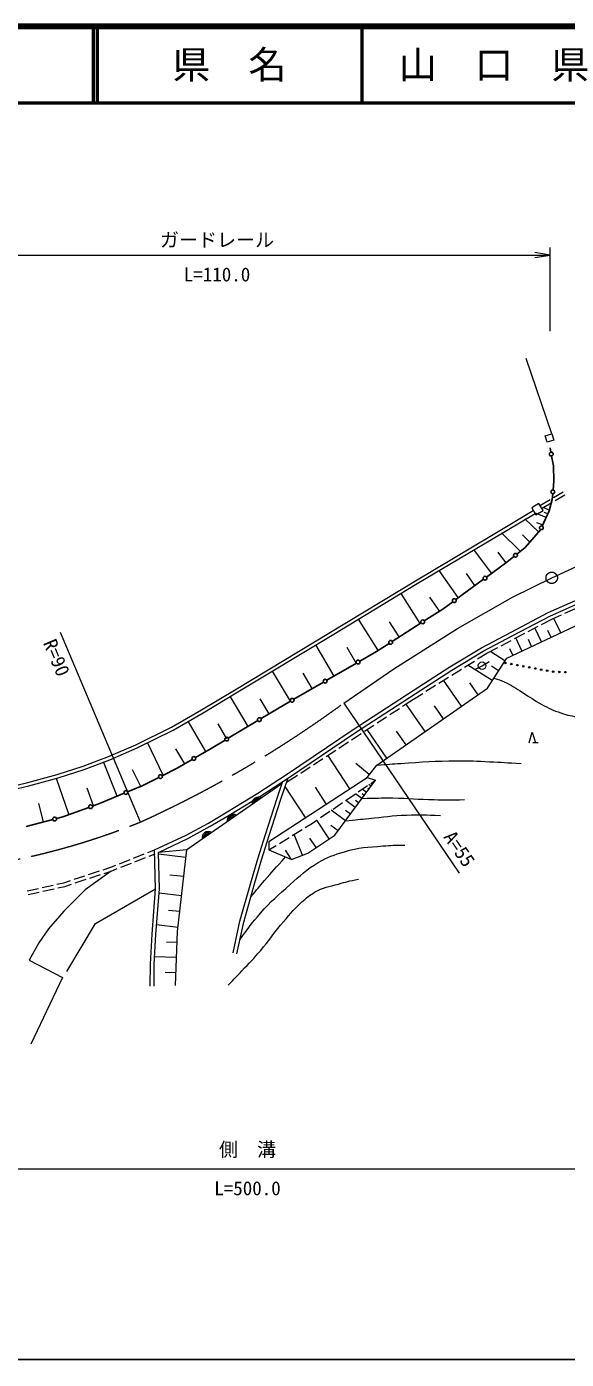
# Model space of a CAD drawing. Units: millimetres, scale not verified. Extents: x 40000 to 680000, y 20000 to 380000.
# Drawn here: x 288996 to 359875, y 205000 to 380000 of the extents above; entities that cross this region are included whole.
import ezdxf
from ezdxf.enums import TextEntityAlignment as Align

# ---------------------------------------------------------------- set-up
doc = ezdxf.new("R2010")
doc.units = ezdxf.units.MM
doc.header["$LTSCALE"] = 1000
doc.linetypes.add('CHAIN', pattern=[18.5, 12, -1.5, 3.5, -1.5])
for name, color, linetype, lineweight in [('M-BMK', 2, 'CHAIN', 13), ('M-STR-HTXT', 7, 'Continuous', 13), ('M-STR-STRC', 7, 'Continuous', 25), ('M-TTL', 2, 'Continuous', 140), ('M-TTL-BAND', 7, 'Continuous', 25), ('M-TTL-LINE', 7, 'Continuous', 50), ('M-WORK', 1, 'Continuous', 13)]:
    doc.layers.add(name, color=color, linetype=linetype, lineweight=lineweight)
doc.layers.add('M-TTL-TXT', color=7, linetype='Continuous')
doc.styles.add('ＭＳ ゴシック', font='')
doc.styles.get('ＭＳ ゴシック').set_extended_font_data('MS Gothic')

# ---------------------------------------------------------------- blocks, each defined once
blk = doc.blocks.new('open_arrow')
at = {"color": 0, "linetype": 'Continuous', "lineweight": -2}
blk.add_lwpolyline([(7.5, 1.25), (0, 0), (7.5, -1.25)], dxfattribs=at)

msp = doc.modelspace()

# ---------------------------------------------------------------- linework, layer by layer
at = {"layer": 'M-BMK'}
for p, q in [((357954, 307625), (361284, 309170)), ((352799, 305067), (357954, 307625)), ((345566, 300951), (352799, 305067)), ((337229, 295681), (345566, 300951)), ((330634, 291169), (337229, 295681))]:
    msp.add_line(p, q, dxfattribs=at)
msp.add_circle((357954, 307625), 750, dxfattribs=at)
for centre, radius, start, end in [((241945, 412141), 150000, 294.41302, 306.24641), ((268401, 363654), 95000, 260.57954, 291.96994)]:
    msp.add_arc(centre, radius, start, end, dxfattribs=at)
at = {"layer": 'M-STR-HTXT'}
for p, q in [((269719, 350000), (357741, 350000)), ((357741, 340000), (357741, 351000)), ((303942, 275553), (293456, 300433)), ((330634, 291169), (345802, 268832)), ((82726, 230000), (552939, 230000))]:
    msp.add_line(p, q, dxfattribs=at)
at = {"layer": 'M-STR-STRC'}
for p, q in [((357850, 324128), (357741, 324709)), ((358193, 322312), (357943, 323637)), ((358247, 320314), (358193, 322312)), ((358132, 319167), (358247, 320314)), ((358007, 317916), (358082, 318669)), ((357622, 316413), (358007, 317916)), ((356700, 314425), (357622, 316413)), ((354479, 311618), (356459, 313906)), ((356459, 313906), (356489, 313971)), ((353386, 310740), (354479, 311618)), ((352069, 309682), (352996, 310427)), ((349396, 307729), (352069, 309682)), ((345359, 304779), (348992, 307434)), ((341220, 301977), (343647, 303528)), ((343647, 303528), (344955, 304484)), ((337007, 299284), (340799, 301708)), ((332737, 296685), (334926, 297954)), ((334926, 297954), (336586, 299015)), ((328411, 294178), (332305, 296434)), ((324085, 291671), (327979, 293927)), ((321928, 290421), (323653, 291420)), ((315481, 286576), (319346, 288881)), ((319775, 289137), (321928, 290421)), ((313217, 285226), (315051, 286320)), ((308781, 282628), (310745, 283779)), ((311177, 284031), (313217, 285226)), ((306792, 281634), (308781, 282628)), ((302262, 279524), (304146, 280311)), ((304146, 280311), (306345, 281410)), ((298791, 278073), (301801, 279331)), ((293756, 276235), (297158, 277477)), ((297628, 277648), (298791, 278073)), ((288920, 274956), (292424, 275882)), ((292907, 276010), (293756, 276235))]:
    msp.add_line(p, q, dxfattribs=at)
for centre in [(357897, 323882), (358107, 318918), (356594, 314198), (353191, 310583), (349194, 307581), (345157, 304631), (341010, 301842), (336797, 299149), (332521, 296560), (328195, 294053), (323869, 291545), (319560, 289009), (315266, 286448), (310961, 283905), (306568, 281522), (302031, 279427), (297393, 277563), (292666, 275946)]:
    msp.add_circle(centre, 250, dxfattribs=at)
at = {"layer": 'M-TTL'}
msp.add_line((680000, 380000), (40000, 380000), dxfattribs=at)
at = {"layer": 'M-TTL-BAND'}
msp.add_line((40000, 205000), (579000, 205000), dxfattribs=at)
at = {"layer": 'M-TTL-LINE'}
for p, q in [((297750, 380000), (297750, 370000)), ((298250, 380000), (298250, 370000)), ((333000, 380000), (333000, 370000)), ((40000, 370000), (680000, 370000))]:
    msp.add_line(p, q, dxfattribs=at)
at = {"layer": 'M-WORK'}
for p, q in [((357965, 326551), (354577, 336431)), ((357096, 326280), (357965, 326551)), ((357362, 325427), (357096, 326280)), ((358231, 325699), (357362, 325427)), ((357965, 326551), (358231, 325699)), ((358173, 318165), (359471, 318916)), ((358398, 317776), (359696, 318527)), ((356243, 317390), (355321, 316829)), ((355321, 316829), (355889, 315894)), ((356811, 316454), (356243, 317390)), ((356396, 317137), (357740, 317915)), ((356622, 316748), (357965, 317525)), ((357524, 316558), (356825, 316838)), ((350034, 313189), (355534, 316474)), ((350265, 312802), (355765, 316088)), ((356203, 313646), (354429, 315392)), ((357131, 315579), (355695, 316156)), ((355889, 315894), (356811, 316454)), ((357327, 316068), (356978, 316209)), ((353760, 311162), (351350, 313533)), ((354982, 312404), (354095, 313277)), ((356727, 314573), (356009, 314862)), ((340071, 307248), (350034, 313189)), ((340302, 306862), (350265, 312802)), ((350050, 308237), (347727, 311345)), ((351945, 309653), (350934, 311007)), ((345647, 305055), (343157, 308586)), ((347867, 306621), (346749, 308206)), ((328882, 300481), (340071, 307248)), ((329114, 300096), (340302, 306862)), ((340663, 301631), (338175, 305578)), ((343176, 303312), (341931, 305077)), ((357476, 303053), (362183, 305131)), ((357694, 302602), (362382, 304672)), ((352628, 300504), (357476, 303053)), ((358052, 302256), (359235, 302785)), ((359691, 302989), (361060, 303602)), ((335138, 298149), (332583, 302202)), ((337900, 299890), (336657, 301864)), ((352039, 297088), (361630, 301563)), ((352861, 300062), (357694, 302602)), ((354847, 300573), (356175, 301270)), ((356598, 299215), (355745, 301044)), ((356618, 301503), (358052, 302256)), ((359129, 300396), (358285, 302204)), ((316494, 293021), (328882, 300481)), ((316725, 292635), (329114, 300096)), ((348720, 298426), (352628, 300504)), ((348967, 297991), (352861, 300062)), ((351306, 298713), (352634, 299410)), ((353076, 299643), (354404, 300340)), ((354037, 298020), (353240, 299729)), ((355318, 298618), (354891, 299532)), ((357863, 299806), (357442, 300709)), ((329367, 294732), (326994, 298828)), ((332269, 296414), (331068, 298486)), ((344582, 295922), (348720, 298426)), ((344847, 295498), (348967, 297991)), ((348215, 296967), (349429, 297727)), ((349429, 297727), (350863, 298481)), ((351806, 296721), (349950, 297902)), ((352841, 297462), (352443, 298316)), ((339769, 292832), (344582, 295922)), ((346520, 295905), (347791, 296701)), ((350153, 294123), (346940, 296168)), ((347876, 295572), (348809, 296078)), ((348809, 296078), (349741, 296637)), ((349521, 293131), (352039, 297088)), ((350979, 295422), (350051, 296012)), ((323635, 291406), (321281, 295380)), ((326500, 293070), (325313, 295118)), ((340040, 292412), (344847, 295498)), ((343131, 293781), (344402, 294577)), ((346109, 290760), (343743, 294164)), ((344826, 294843), (346097, 295639)), ((311938, 290304), (316494, 293021)), ((312167, 289917), (316725, 292635)), ((331892, 287721), (339769, 292832)), ((332168, 287304), (340040, 292412)), ((334975, 283021), (349521, 293131)), ((339798, 291693), (341012, 292454)), ((341436, 292719), (342707, 293516)), ((348298, 292281), (347211, 293844)), ((318072, 288111), (315726, 292072)), ((320853, 289759), (319677, 291746)), ((338367, 290756), (339798, 291693)), ((341342, 287447), (338845, 291040)), ((343726, 289103), (342543, 290805)), ((308022, 288013), (311938, 290304)), ((308235, 287617), (312167, 289917)), ((312524, 284834), (310196, 288783)), ((335022, 288563), (336276, 289386)), ((336695, 289660), (337949, 290482)), ((303333, 285695), (308022, 288013)), ((303522, 285287), (308235, 287617)), ((315299, 286470), (314131, 288453)), ((323101, 281794), (331892, 287721)), ((323377, 281377), (332168, 287304)), ((331676, 286371), (332931, 287193)), ((333349, 287467), (334603, 288289)), ((336312, 283950), (333705, 287701)), ((338827, 285698), (337579, 287495)), ((354973, 285967), (355393, 287367)), ((355393, 287367), (355813, 285967)), ((299737, 284150), (303333, 285695)), ((299905, 283733), (303522, 285287)), ((306913, 281731), (304865, 285993)), ((330003, 285275), (331258, 286097)), ((356163, 285967), (355463, 285967)), ((296406, 282898), (299737, 284150)), ((296556, 282474), (299905, 283733)), ((309759, 283205), (308596, 285179)), ((326657, 283083), (327912, 283905)), ((328330, 284179), (329585, 285001)), ((331420, 279935), (328552, 284325)), ((289160, 280740), (293023, 281779)), ((293023, 281779), (296406, 282898)), ((293152, 281348), (296556, 282474)), ((300897, 278972), (299070, 283460)), ((303929, 280297), (302905, 282428)), ((319345, 279343), (323101, 281794)), ((324984, 281987), (326239, 282809)), ((333995, 281796), (332212, 283222)), ((333697, 281423), (334975, 283021)), ((285484, 279861), (289160, 280740)), ((285576, 279420), (289271, 280304)), ((289271, 280304), (293152, 281348)), ((294552, 276580), (292914, 281285)), ((322531, 280551), (310018, 271909)), ((319611, 278920), (323377, 281377)), ((320789, 272991), (333697, 281423)), ((321862, 278576), (322650, 280903)), ((322337, 278419), (323328, 281343)), ((325617, 276144), (322949, 280228)), ((323135, 280775), (324566, 281713)), ((328347, 277928), (326913, 280123)), ((329461, 273830), (334816, 281063)), ((332539, 279513), (333779, 280357)), ((333697, 281423), (334816, 281063)), ((334221, 280259), (333940, 280467)), ((334192, 280638), (334816, 281063)), ((297755, 277696), (296959, 279984)), ((315322, 276892), (319345, 279343)), ((315580, 276464), (319611, 278920)), ((320370, 273923), (321862, 278576)), ((320847, 273772), (322337, 278419)), ((330886, 278387), (332126, 279231)), ((332159, 277475), (330908, 278401)), ((332595, 278063), (332174, 278375)), ((333031, 278652), (332190, 279274)), ((333328, 279054), (333048, 279261)), ((333626, 279456), (333065, 279871)), ((333923, 279858), (333783, 279961)), ((291214, 275582), (290603, 277997)), ((312871, 275426), (315322, 276892)), ((327580, 276135), (328820, 276979)), ((330862, 275723), (329000, 277102)), ((329233, 277261), (330473, 278105)), ((331511, 276599), (330885, 277062)), ((309940, 273828), (312871, 275426)), ((310166, 273382), (313119, 274992)), ((313119, 274992), (315580, 276464)), ((325592, 274846), (326544, 275429)), ((326544, 275429), (327167, 275853)), ((328720, 273339), (327089, 275800)), ((329897, 274419), (328966, 275109)), ((305782, 271885), (309940, 273828)), ((306291, 271571), (310166, 273382)), ((319375, 270726), (320370, 273923)), ((319854, 270582), (320847, 273772)), ((322181, 272756), (323460, 273540)), ((323886, 273801), (325165, 274584)), ((325202, 271194), (324114, 273940)), ((325904, 271472), (329461, 273830)), ((326997, 272197), (326182, 273427)), ((303035, 270817), (304431, 271366)), ((304896, 271549), (305699, 271865)), ((305072, 271081), (305882, 271400)), ((305926, 266776), (305782, 271885)), ((310018, 271909), (306291, 271571)), ((306426, 266764), (306291, 271571)), ((309907, 270915), (306298, 271319)), ((308819, 261199), (310018, 271909)), ((320789, 272991), (320803, 271912)), ((320803, 271912), (321754, 272495)), ((320803, 271912), (323786, 270633)), ((323786, 270633), (322971, 271864)), ((323786, 270633), (325904, 271472)), ((299024, 269295), (299905, 269587)), ((299905, 269587), (300708, 269903)), ((301173, 270086), (302569, 270634)), ((301350, 269618), (302746, 270167)), ((303211, 270350), (304607, 270898)), ((318372, 267262), (319375, 270726)), ((318852, 267124), (319854, 270582)), ((293871, 267589), (294752, 267881)), ((295226, 268038), (296650, 268509)), ((295378, 267561), (296802, 268033)), ((300075, 269117), (296701, 266640)), ((297125, 268667), (298549, 269138)), ((297277, 268190), (298701, 268662)), ((299175, 268819), (300075, 269117)), ((300075, 269117), (300884, 269435)), ((309624, 268389), (307819, 268591)), ((289072, 266524), (290536, 266849)), ((289188, 266037), (290653, 266363)), ((291024, 266957), (292489, 267282)), ((291141, 266471), (292605, 266796)), ((292977, 267391), (293871, 267589)), ((293093, 266904), (294004, 267106)), ((296701, 266640), (293877, 263843)), ((294004, 267106), (294903, 267404)), ((298033, 262245), (305926, 266776)), ((305473, 260836), (305926, 266776)), ((305972, 260803), (306426, 266764)), ((309341, 265863), (306383, 266194)), ((317013, 262520), (318372, 267262)), ((317498, 262398), (318852, 267124)), ((293877, 263843), (291879, 261552)), ((309109, 263792), (307630, 263957)), ((316107, 258364), (317013, 262520)), ((291879, 261552), (290600, 259714)), ((294276, 255931), (298033, 262245)), ((305260, 256893), (305473, 260836)), ((305759, 256877), (305972, 260803)), ((308877, 261721), (306066, 262036)), ((308559, 254106), (308819, 261199)), ((316596, 258258), (317498, 262398)), ((290600, 259714), (289348, 257423)), ((308766, 259745), (307352, 259796)), ((289348, 257423), (293717, 255132)), ((308693, 257765), (305813, 257871)), ((305233, 254016), (305260, 256893)), ((305733, 254011), (305759, 256877)), ((308619, 255749), (307179, 255802)), ((293717, 255132), (289561, 246394))]:
    msp.add_line(p, q, dxfattribs=at)
for centre, radius in [((348809, 296078), 500), ((351852, 296448), 100), ((352639, 296303), 100), ((353425, 296158), 100), ((354212, 296012), 100), ((354999, 295867), 100), ((355785, 295722), 100), ((356572, 295576), 100), ((357359, 295431), 100), ((358147, 295303), 100), ((358947, 295268), 100), ((359746, 295234), 100)]:
    msp.add_circle(centre, radius, dxfattribs=at)
for centre, radius, start, end in [((319417, 278021), 812, 57.25043, 192.0107), ((319417, 278021), 650, 63.36622, 185.89491), ((319417, 278021), 488, 74.49891, 174.76223), ((319417, 278021), 325, 108.6882, 140.57294), ((316126, 275747), 812, 57.25043, 192.0107), ((316126, 275747), 650, 63.36622, 185.89491), ((316126, 275747), 488, 74.49891, 174.76223), ((316126, 275747), 325, 108.6882, 140.57294), ((312835, 273474), 812, 57.25043, 192.0107), ((312835, 273474), 650, 63.36622, 185.89491), ((312835, 273474), 488, 74.49891, 174.76223), ((312835, 273474), 325, 108.6882, 140.57294)]:
    msp.add_arc(centre, radius, start, end, dxfattribs=at)
for points, knots in [([(350361, 294451), (351006, 294255), (351206, 294173), (351730, 293951), (352726, 293530), (353201, 293124), (354128, 292566), (355117, 291970), (355621, 291549), (356641, 291007), (357587, 290505), (358127, 290223), (359145, 289888), (360089, 289578), (360642, 289446), (361632, 289356), (362634, 289264), (363215, 289259), (364207, 289427), (365261, 289605), (365796, 289939), (366782, 290350), (368240, 290958), (369080, 291271), (370441, 292073), (371490, 292692), (372093, 293036), (373016, 293831), (374101, 294767), (374739, 295296), (375574, 296460), (376306, 297482), (376567, 298154), (377119, 299284), (377766, 300610), (377941, 301106), (378566, 302775)], [0, 0, 0, 0, 1, 1, 1, 2, 2, 2, 3, 3, 3, 4, 4, 4, 5, 5, 5, 6, 6, 6, 7, 7, 7, 8, 8, 8, 9, 9, 9, 10, 10, 10, 11, 11, 11, 12, 12, 12, 12]), ([(334975, 283021), (336501, 283151), (336900, 283176), (338135, 283262), (340993, 283459), (342597, 283564), (345461, 283608), (347158, 283634), (348108, 283550), (349804, 283475), (351428, 283402), (351952, 283368), (353960, 283235)], [0, 0, 0, 0, 1, 1, 1, 2, 2, 2, 3, 3, 3, 4, 4, 4, 4]), ([(333031, 278652), (334969, 278715), (335496, 278722), (337076, 278713), (339200, 278700), (340387, 278531), (342511, 278500), (344061, 278477), (344569, 278476), (346480, 278500)], [0, 0, 0, 0, 1, 1, 1, 2, 2, 2, 3, 3, 3, 3]), ([(330862, 275723), (332355, 275872), (332733, 275908), (333932, 276022), (335888, 276208), (336978, 276409), (338941, 276475), (340667, 276533), (341276, 276515), (343363, 276422)], [0, 0, 0, 0, 1, 1, 1, 2, 2, 2, 3, 3, 3, 3]), ([(316994, 260085), (318185, 261773), (318568, 262280), (319706, 263581), (321095, 265167), (321993, 265952), (323582, 267337), (324974, 268550), (325710, 269316), (327299, 270254), (328547, 270991), (329349, 271232), (330735, 271653), (332639, 272231), (333787, 272264), (335771, 272412), (336892, 272496), (337290, 272522), (338648, 272532)], [0, 0, 0, 0, 1, 1, 1, 2, 2, 2, 3, 3, 3, 4, 4, 4, 5, 5, 5, 6, 6, 6, 6]), ([(318453, 265731), (319297, 266766), (319524, 267035), (320226, 267857), (321284, 269096), (321648, 269482), (323004, 270969)], [0, 0, 0, 0, 1, 1, 1, 2, 2, 2, 2]), ([(315470, 254150), (316347, 255056), (316571, 255290), (317269, 256028), (318247, 257063), (318818, 257624), (319746, 258705), (320818, 259954), (321272, 260774), (322344, 262022), (323394, 263246), (323960, 263961), (325141, 265059), (325744, 265621), (326108, 265922), (326819, 266338), (327931, 266988), (328697, 267063), (329936, 267417), (330956, 267708), (331317, 267792), (332574, 268056)], [0, 0, 0, 0, 1, 1, 1, 2, 2, 2, 3, 3, 3, 4, 4, 4, 5, 5, 5, 6, 6, 6, 7, 7, 7, 7])]:
    msp.add_open_spline(points, degree=3, knots=knots, dxfattribs=at)

# ---------------------------------------------------------------- block references
at = {"layer": 'M-STR-HTXT', "xscale": 267, "yscale": 267, "rotation": 180}
msp.add_blockref('open_arrow', (357741, 350000), dxfattribs=at)

# ---------------------------------------------------------------- texts
at = {"layer": 'M-STR-HTXT', "style": 'ＭＳ ゴシック'}
for s, p in [('ガードレール', (314000, 352000)), ('側\u3000溝', (318005, 232555))]:
    msp.add_text(s, height=1833, dxfattribs=at).set_placement(p, align=Align.MIDDLE_CENTER)
for s, p in [('L=110.0', (314000, 346000)), ('L=500.0', (318000, 226000))]:
    msp.add_text(s, height=1833, dxfattribs=at).set_placement(p, align=Align.BOTTOM_CENTER)
for s, rotation, p in [('R=90', 292.853, (292935, 297143)), ('A=55', 304.178, (345835, 272036))]:
    msp.add_text(s, height=1833, rotation=rotation, dxfattribs=at).set_placement(p, align=Align.MIDDLE_CENTER)
at = {"layer": 'M-TTL-TXT', "style": 'ＭＳ ゴシック'}
for s, p in [('県\u3000名', (315625, 375000)), ('山\u3000口\u3000県', (350375, 375000))]:
    msp.add_text(s, height=3666, dxfattribs=at).set_placement(p, align=Align.MIDDLE_CENTER)

doc.saveas('drawing.dxf')
